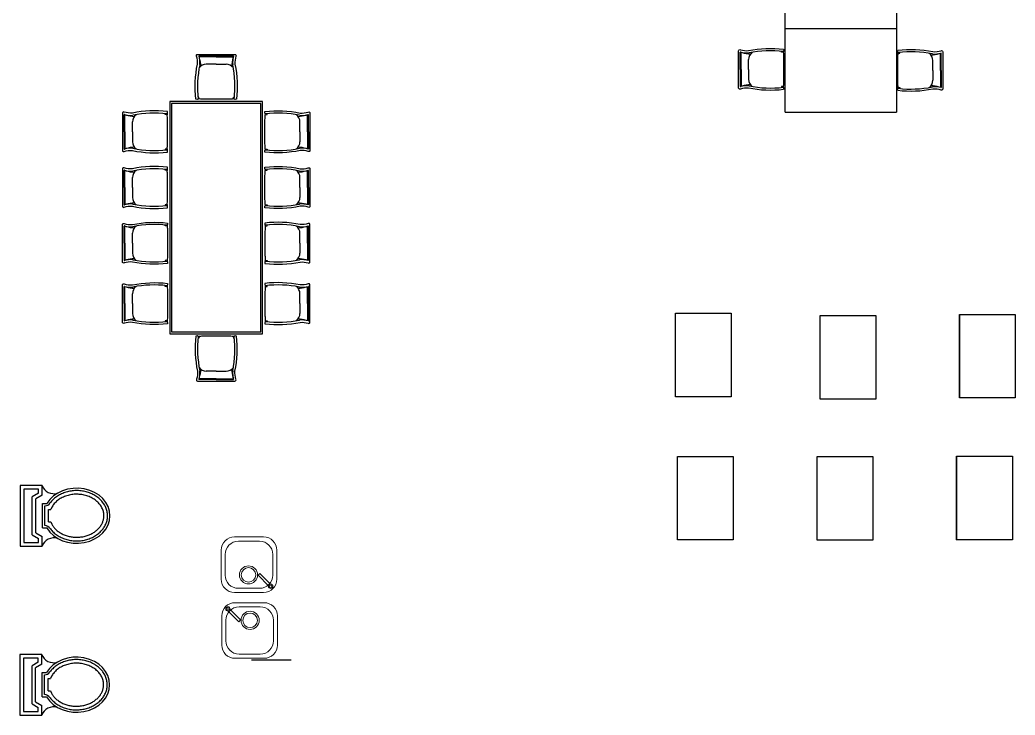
# Model space of a CAD drawing. Header units: metres. Extents: x -353 to 1688, y -477 to 135.
# Drawn here: x 44.53 to 55.24, y -243.43 to -235.94 of the extents above; entities that cross this region are included whole.
import ezdxf

# ---------------------------------------------------------------- set-up
doc = ezdxf.new("R2010")
doc.units = ezdxf.units.M
doc.header["$MEASUREMENT"] = 0
doc.layers.add('ID-LOOSE2', color=8, linetype='Continuous')

# ---------------------------------------------------------------- blocks, each defined once
blk = doc.blocks.new('A$C50846A53')
at = {"linetype": 'Continuous'}
for p, q in [((0, 0.7405), (0, 0.5605)), ((0.5, 0.7405), (0, 0.7405)), ((0.5, 0.5605), (0.5, 0.7405)), ((0.47, 0.7105), (0.03, 0.7105)), ((0.03, 0.7105), (0.03, 0.5905)), ((0.47, 0.5905), (0.47, 0.7105)), ((0.03, 0.5905), (0.063, 0.5905)), ((0.093, 0.6405), (0.063, 0.5905)), ((0.11, 0.6105), (0.08, 0.5605)), ((0.093, 0.6405), (0.407, 0.6405)), ((0.11, 0.6105), (0.39, 0.6105)), ((0.42, 0.5605), (0.39, 0.6105)), ((0.437, 0.5905), (0.407, 0.6405)), ((0.437, 0.5905), (0.47, 0.5905)), ((0, 0.5605), (0.08, 0.5605)), ((0.1497, 0.557), (0.1497, 0.5203)), ((0.1497, 0.557), (0.3514, 0.557)), ((0.1695, 0.537), (0.3316, 0.537)), ((0.1997, 0.507), (0.1997, 0.4879)), ((0.1997, 0.507), (0.3014, 0.507)), ((0.3014, 0.507), (0.3014, 0.4879)), ((0.3514, 0.557), (0.3514, 0.5203)), ((0.42, 0.5605), (0.5, 0.5605))]:
    blk.add_line(p, q, dxfattribs=at)
for centre, radius, start, end in [((-0.0386, 0.4613), 0.1064, 344.64203, 68.73386), ((0.1097, 0.5417), 0.06, 306.00324, 355.47984), ((0.3914, 0.5417), 0.06, 184.52019, 233.99594), ((0.5386, 0.4613), 0.1064, 111.26614, 195.35797)]:
    blk.add_arc(centre, radius, start, end, dxfattribs=at)
blk.add_ellipse((0.2506, 0.2744), major_axis=(0, 0.2744), ratio=0.828948, start_param=0.459479, end_param=5.823706, dxfattribs=at)
for points, knots in [([(0.145, 0.4932), (0.1438, 0.4923), (0.1425, 0.4914), (0.1319, 0.4833), (0.1229, 0.4751), (0.106, 0.4571), (0.0981, 0.4472), (0.0837, 0.4259), (0.0772, 0.4146), (0.0658, 0.3906), (0.0609, 0.3781), (0.0528, 0.3521), (0.0496, 0.3388), (0.045, 0.3115), (0.0437, 0.2976), (0.0429, 0.2698), (0.0434, 0.2559), (0.0463, 0.2283), (0.0486, 0.2146), (0.0552, 0.188), (0.0593, 0.175), (0.0693, 0.1501), (0.0751, 0.1382), (0.0882, 0.1156), (0.0955, 0.105), (0.1113, 0.0855), (0.1198, 0.0765), (0.1379, 0.0604), (0.1475, 0.0533), (0.1673, 0.0411), (0.1776, 0.0359), (0.1986, 0.0278), (0.2094, 0.0247), (0.2311, 0.0208), (0.2421, 0.0199), (0.2641, 0.0202), (0.275, 0.0214), (0.2967, 0.026), (0.3074, 0.0294), (0.3283, 0.0382), (0.3385, 0.0437), (0.3581, 0.0565), (0.3675, 0.0639), (0.3853, 0.0806), (0.3936, 0.0898), (0.4091, 0.1099), (0.4161, 0.1207), (0.4288, 0.1436), (0.4343, 0.1557), (0.4438, 0.181), (0.4477, 0.1941), (0.4537, 0.2209), (0.4557, 0.2346), (0.4581, 0.2623), (0.4583, 0.2762), (0.4569, 0.304), (0.4552, 0.3178), (0.4501, 0.3449), (0.4467, 0.3582), (0.4381, 0.3839), (0.4329, 0.3963), (0.421, 0.4198), (0.4143, 0.431), (0.3995, 0.4518), (0.3914, 0.4614), (0.3744, 0.4787), (0.3655, 0.4864), (0.3562, 0.4932)], [0.542145, 0.542145, 0.542145, 0.542145, 0.562703, 0.562703, 0.724661, 0.724661, 0.886619, 0.886619, 1.048577, 1.048577, 1.210535, 1.210535, 1.372493, 1.372493, 1.534451, 1.534451, 1.696409, 1.696409, 1.858367, 1.858367, 2.020325, 2.020325, 2.182283, 2.182283, 2.344241, 2.344241, 2.506199, 2.506199, 2.668157, 2.668157, 2.830115, 2.830115, 2.992073, 2.992073, 3.154031, 3.154031, 3.315989, 3.315989, 3.477947, 3.477947, 3.639905, 3.639905, 3.801863, 3.801863, 3.963821, 3.963821, 4.125779, 4.125779, 4.287737, 4.287737, 4.449695, 4.449695, 4.611653, 4.611653, 4.773611, 4.773611, 4.935569, 4.935569, 5.097526, 5.097526, 5.259484, 5.259484, 5.421442, 5.421442, 5.5834, 5.5834, 5.741045, 5.741045, 5.741045, 5.741045]), ([(0.1997, 0.4879), (0.1697, 0.474), (0.1642, 0.4702), (0.1512, 0.4602), (0.1438, 0.4535), (0.1298, 0.4388), (0.1233, 0.4306), (0.1111, 0.4131), (0.1055, 0.4037), (0.0956, 0.3838), (0.0912, 0.3733), (0.0838, 0.3516), (0.0808, 0.3403), (0.0762, 0.3172), (0.0746, 0.3055), (0.073, 0.2817), (0.0729, 0.2698), (0.0743, 0.246), (0.0758, 0.2342), (0.0801, 0.2111), (0.0831, 0.1998), (0.0903, 0.1779), (0.0945, 0.1673), (0.1043, 0.1473), (0.1098, 0.1378), (0.1218, 0.12), (0.1283, 0.1118), (0.1421, 0.0968), (0.1494, 0.09), (0.1646, 0.078), (0.1725, 0.0728), (0.1887, 0.064), (0.1969, 0.0603), (0.2137, 0.0547), (0.2222, 0.0527), (0.2392, 0.0502), (0.2478, 0.0498), (0.2664, 0.0505), (0.2764, 0.052), (0.2963, 0.0573), (0.3061, 0.061), (0.3253, 0.0707), (0.3346, 0.0766), (0.3525, 0.0906), (0.3611, 0.0987), (0.3771, 0.1169), (0.3845, 0.127), (0.3978, 0.1488), (0.4037, 0.1605), (0.4137, 0.1853), (0.4178, 0.1983), (0.424, 0.2251), (0.4261, 0.2389), (0.4282, 0.2668), (0.4283, 0.2809), (0.4262, 0.3088), (0.4241, 0.3226), (0.418, 0.3495), (0.414, 0.3625), (0.404, 0.3873), (0.3982, 0.3991), (0.385, 0.421), (0.3776, 0.4311), (0.3617, 0.4494), (0.3531, 0.4575), (0.3382, 0.4693), (0.3321, 0.4736), (0.3014, 0.4879)], [0.459479, 0.459479, 0.459479, 0.459479, 0.567422, 0.567422, 0.720865, 0.720865, 0.874307, 0.874307, 1.02775, 1.02775, 1.181192, 1.181192, 1.334635, 1.334635, 1.488077, 1.488077, 1.64152, 1.64152, 1.794963, 1.794963, 1.948405, 1.948405, 2.101848, 2.101848, 2.25529, 2.25529, 2.408733, 2.408733, 2.562175, 2.562175, 2.715618, 2.715618, 2.86906, 2.86906, 3.022503, 3.022503, 3.175946, 3.175946, 3.356457, 3.356457, 3.536968, 3.536968, 3.717479, 3.717479, 3.89799, 3.89799, 4.078501, 4.078501, 4.259012, 4.259012, 4.439523, 4.439523, 4.620035, 4.620035, 4.800546, 4.800546, 4.981057, 4.981057, 5.161568, 5.161568, 5.342079, 5.342079, 5.52259, 5.52259, 5.703101, 5.703101, 5.823706, 5.823706, 5.823706, 5.823706])]:
    blk.add_open_spline(points, degree=3, knots=knots, dxfattribs=at)
blk = doc.blocks.new('A$C027E3DAA')
at = {"lineweight": 5}
for p, q in [((320, 419.7), (100, 419.7)), ((290.5, 387.8), (130.7, 387.8)), ((0, 100), (0, 319.7)), ((48.5, 356.2), (128.4, 276)), ((142.2, 289.7), (62.9, 369.3)), ((420, 100), (420, 319.7)), ((30.7, 132), (30.7, 287.8)), ((128.4, 276), (142.2, 289.7)), ((390.5, 132), (390.5, 287.8)), ((290.5, 32), (130.7, 32)), ((320, 0), (100, 0))]:
    blk.add_line(p, q, dxfattribs=at)
for centre, radius in [((46.7, 372.6), 16.5), ((46.7, 372.6), 8.24), ((214, 286.7), 68.5), ((214, 286.7), 54.8)]:
    blk.add_circle(centre, radius, dxfattribs=at)
for centre, start, end in [((100, 319.7), 90, 180), ((130.7, 287.8), 90, 180), ((290.5, 287.8), 0, 90), ((320, 319.7), 0, 90), ((100, 100), 180, 270), ((130.7, 132), 180, 270), ((290.5, 132), 270, 0), ((320, 100), 270, 0)]:
    blk.add_arc(centre, 100, start, end, dxfattribs=at)

msp = doc.modelspace()

# ---------------------------------------------------------------- linework, layer by layer
at = {"layer": 'ID-LOOSE2', "linetype": 'Continuous'}
for p, q in [((52.76326, -236.93426), (52.76326, -233.33426)), ((53.96326, -233.33426), (53.96326, -236.93426)), ((52.76326, -236.03426), (53.96326, -236.03426)), ((52.28068, -236.47428), (52.28068, -236.29054)), ((52.28887, -236.47428), (52.28887, -236.29086)), ((52.28968, -236.47428), (52.28968, -236.29086)), ((52.72441, -236.28867), (52.72441, -236.27908)), ((52.72441, -236.28867), (52.72874, -236.27953)), ((52.74381, -236.29043), (52.72441, -236.28867)), ((53.98124, -236.30152), (54.00064, -236.29975)), ((54.00064, -236.29975), (53.99631, -236.29061)), ((54.00064, -236.29975), (54.00064, -236.29016)), ((54.43537, -236.48536), (54.43537, -236.30194)), ((54.43619, -236.48536), (54.43619, -236.30194)), ((54.44438, -236.48536), (54.44438, -236.30162)), ((46.64064, -236.32957), (46.4569, -236.32957)), ((46.64064, -236.33776), (46.45722, -236.33776)), ((46.64064, -236.33858), (46.45722, -236.33858)), ((46.64064, -236.41964), (46.53386, -236.41964)), ((46.64064, -236.32957), (46.82438, -236.32957)), ((46.64064, -236.33776), (46.82406, -236.33776)), ((46.64064, -236.33858), (46.82406, -236.33858)), ((46.64064, -236.41964), (46.74743, -236.41964)), ((52.37075, -236.47428), (52.37075, -236.36749)), ((54.35431, -236.48536), (54.35431, -236.37858)), ((52.28068, -236.47428), (52.28068, -236.65802)), ((52.28887, -236.47428), (52.28887, -236.6577)), ((52.28968, -236.47428), (52.28968, -236.6577)), ((52.37075, -236.47428), (52.37075, -236.58106)), ((54.35431, -236.48536), (54.35431, -236.59215)), ((54.43537, -236.48536), (54.43537, -236.66878)), ((54.43619, -236.48536), (54.43619, -236.66878)), ((54.44438, -236.48536), (54.44438, -236.66911)), ((52.74381, -236.65812), (52.72441, -236.65989)), ((52.72441, -236.65989), (52.72874, -236.66903)), ((52.72441, -236.65989), (52.72441, -236.66948)), ((53.98124, -236.66921), (54.00064, -236.67097)), ((54.00064, -236.67097), (53.99631, -236.68012)), ((54.00064, -236.67097), (54.00064, -236.68057)), ((46.14032, -236.82129), (46.14032, -239.32129)), ((47.14032, -236.82129), (46.14032, -236.82129)), ((46.16032, -236.84129), (46.16032, -239.30129)), ((47.12032, -236.84129), (46.16032, -236.84129)), ((46.45503, -236.77331), (46.44544, -236.77331)), ((46.45503, -236.77331), (46.44589, -236.77764)), ((46.45679, -236.79271), (46.45503, -236.77331)), ((46.82449, -236.79271), (46.82625, -236.77331)), ((46.82625, -236.77331), (46.83584, -236.77331)), ((46.82625, -236.77331), (46.83539, -236.77764)), ((47.12032, -239.30129), (47.12032, -236.84129)), ((47.14032, -239.32129), (47.14032, -236.82129)), ((46.09234, -236.961), (46.09234, -236.95141)), ((46.09234, -236.961), (46.09667, -236.95186)), ((47.18831, -236.961), (47.18398, -236.95186)), ((47.18831, -236.961), (47.18831, -236.95141)), ((52.76326, -236.93426), (53.96326, -236.93426)), ((45.6486, -237.14661), (45.6486, -236.96287)), ((45.65679, -237.14661), (45.65679, -236.96319)), ((45.65761, -237.14661), (45.65761, -236.96319)), ((45.73867, -237.14661), (45.73867, -237.03983)), ((46.11174, -236.96276), (46.09234, -236.961)), ((47.16891, -236.96276), (47.18831, -236.961)), ((47.54198, -237.14661), (47.54198, -237.03983)), ((47.62304, -237.14661), (47.62304, -236.96319)), ((47.62386, -237.14661), (47.62386, -236.96319)), ((47.63205, -237.14661), (47.63205, -236.96287)), ((45.6486, -237.14661), (45.6486, -237.33035)), ((45.65679, -237.14661), (45.65679, -237.33003)), ((45.65761, -237.14661), (45.65761, -237.33003)), ((45.73867, -237.14661), (45.73867, -237.2534)), ((47.54198, -237.14661), (47.54198, -237.2534)), ((47.62304, -237.14661), (47.62304, -237.33003)), ((47.62386, -237.14661), (47.62386, -237.33003)), ((47.63205, -237.14661), (47.63205, -237.33035)), ((46.11174, -237.33046), (46.09234, -237.33222)), ((46.09234, -237.33222), (46.09234, -237.34181)), ((46.09234, -237.33222), (46.09667, -237.34136)), ((47.16891, -237.33046), (47.18831, -237.33222)), ((47.18831, -237.33222), (47.18398, -237.34136)), ((47.18831, -237.33222), (47.18831, -237.34181)), ((45.6486, -237.74661), (45.6486, -237.56287)), ((45.65679, -237.74661), (45.65679, -237.56319)), ((45.65761, -237.74661), (45.65761, -237.56319)), ((46.09234, -237.561), (46.09234, -237.55141)), ((46.09234, -237.561), (46.09667, -237.55186)), ((46.11174, -237.56276), (46.09234, -237.561)), ((47.16891, -237.56276), (47.18831, -237.561)), ((47.18831, -237.561), (47.18398, -237.55186)), ((47.18831, -237.561), (47.18831, -237.55141)), ((47.62304, -237.74661), (47.62304, -237.56319)), ((47.62386, -237.74661), (47.62386, -237.56319)), ((47.63205, -237.74661), (47.63205, -237.56287)), ((45.73867, -237.74661), (45.73867, -237.63983)), ((47.54198, -237.74661), (47.54198, -237.63983)), ((45.6486, -237.74661), (45.6486, -237.93035)), ((45.65679, -237.74661), (45.65679, -237.93003)), ((45.65761, -237.74661), (45.65761, -237.93003)), ((45.73867, -237.74661), (45.73867, -237.8534)), ((47.54198, -237.74661), (47.54198, -237.8534)), ((47.62304, -237.74661), (47.62304, -237.93003)), ((47.62386, -237.74661), (47.62386, -237.93003)), ((47.63205, -237.74661), (47.63205, -237.93035)), ((46.11174, -237.93046), (46.09234, -237.93222)), ((46.09234, -237.93222), (46.09234, -237.94181)), ((46.09234, -237.93222), (46.09667, -237.94136)), ((47.16891, -237.93046), (47.18831, -237.93222)), ((47.18831, -237.93222), (47.18398, -237.94136)), ((47.18831, -237.93222), (47.18831, -237.94181)), ((45.6486, -238.34598), (45.6486, -238.16224)), ((45.65679, -238.34598), (45.65679, -238.16256)), ((45.65761, -238.34598), (45.65761, -238.16256)), ((45.73867, -238.34598), (45.73867, -238.23919)), ((46.09234, -238.16037), (46.09234, -238.15078)), ((46.09234, -238.16037), (46.09667, -238.15123)), ((46.11174, -238.16213), (46.09234, -238.16037)), ((47.16891, -238.16213), (47.18831, -238.16037)), ((47.18831, -238.16037), (47.18398, -238.15123)), ((47.18831, -238.16037), (47.18831, -238.15078)), ((47.54198, -238.34598), (47.54198, -238.23919)), ((47.62304, -238.34598), (47.62304, -238.16256)), ((47.62386, -238.34598), (47.62386, -238.16256)), ((47.63205, -238.34598), (47.63205, -238.16224)), ((45.6486, -238.34598), (45.6486, -238.52972)), ((45.65679, -238.34598), (45.65679, -238.5294)), ((45.65761, -238.34598), (45.65761, -238.5294)), ((45.73867, -238.34598), (45.73867, -238.45276)), ((47.54198, -238.34598), (47.54198, -238.45276)), ((47.62304, -238.34598), (47.62304, -238.5294)), ((47.62386, -238.34598), (47.62386, -238.5294)), ((47.63205, -238.34598), (47.63205, -238.52972)), ((46.11174, -238.52982), (46.09234, -238.53159)), ((46.09234, -238.53159), (46.09667, -238.54073)), ((46.09234, -238.53159), (46.09234, -238.54118)), ((47.16891, -238.52982), (47.18831, -238.53159)), ((47.18831, -238.53159), (47.18398, -238.54073)), ((47.18831, -238.53159), (47.18831, -238.54118)), ((45.6486, -238.99598), (45.6486, -238.81224)), ((45.65679, -238.99598), (45.65679, -238.81256)), ((45.65761, -238.99598), (45.65761, -238.81256)), ((46.09234, -238.81037), (46.09234, -238.80078)), ((46.09234, -238.81037), (46.09667, -238.80123)), ((46.11174, -238.81213), (46.09234, -238.81037)), ((47.16891, -238.81213), (47.18831, -238.81037)), ((47.18831, -238.81037), (47.18398, -238.80123)), ((47.18831, -238.81037), (47.18831, -238.80078)), ((47.62304, -238.99598), (47.62304, -238.81256)), ((47.62386, -238.99598), (47.62386, -238.81256)), ((47.63205, -238.99598), (47.63205, -238.81224)), ((45.73867, -238.99598), (45.73867, -238.88919)), ((47.54198, -238.99598), (47.54198, -238.88919)), ((45.6486, -238.99598), (45.6486, -239.17972)), ((45.65679, -238.99598), (45.65679, -239.1794)), ((45.65761, -238.99598), (45.65761, -239.1794)), ((45.73867, -238.99598), (45.73867, -239.10276)), ((47.54198, -238.99598), (47.54198, -239.10276)), ((47.62304, -238.99598), (47.62304, -239.1794)), ((47.62386, -238.99598), (47.62386, -239.1794)), ((47.63205, -238.99598), (47.63205, -239.17972)), ((51.58507, -239.99946), (51.58507, -239.09946)), ((51.58507, -239.09946), (52.18507, -239.09946)), ((52.18507, -239.09946), (52.18507, -239.99946)), ((46.11174, -239.17982), (46.09234, -239.18159)), ((46.09234, -239.18159), (46.09667, -239.19073)), ((46.09234, -239.18159), (46.09234, -239.19118)), ((47.16891, -239.17982), (47.18831, -239.18159)), ((47.18831, -239.18159), (47.18398, -239.19073)), ((47.18831, -239.18159), (47.18831, -239.19118)), ((53.13961, -240.02563), (53.13961, -239.12563)), ((53.13961, -239.12563), (53.73961, -239.12563)), ((53.73961, -239.12563), (53.73961, -240.02563)), ((54.63961, -240.01202), (54.63961, -239.11202)), ((54.63961, -239.11202), (55.23961, -239.11202)), ((54.63961, -239.12563), (54.63961, -240.01202)), ((55.23961, -239.11202), (55.23961, -240.01202)), ((46.16032, -239.30129), (47.12032, -239.30129)), ((46.14032, -239.32129), (47.14032, -239.32129)), ((46.45503, -239.36928), (46.44544, -239.36928)), ((46.45503, -239.36928), (46.44589, -239.36495)), ((46.45679, -239.34988), (46.45503, -239.36928)), ((46.82449, -239.34988), (46.82625, -239.36928)), ((46.82625, -239.36928), (46.83539, -239.36495)), ((46.82625, -239.36928), (46.83584, -239.36928)), ((46.64064, -239.72295), (46.53386, -239.72295)), ((46.64064, -239.72295), (46.74743, -239.72295)), ((46.64064, -239.81302), (46.4569, -239.81302)), ((46.64064, -239.80401), (46.45722, -239.80401)), ((46.64064, -239.80483), (46.45722, -239.80483)), ((46.64064, -239.80401), (46.82406, -239.80401)), ((46.64064, -239.80483), (46.82406, -239.80483)), ((46.64064, -239.81302), (46.82438, -239.81302)), ((52.18507, -239.99946), (51.58507, -239.99946)), ((53.73961, -240.02563), (53.13961, -240.02563)), ((55.23961, -240.01202), (54.63961, -240.01202)), ((51.60598, -241.5407), (51.60598, -240.6407)), ((51.60598, -240.6407), (52.20598, -240.6407)), ((52.20598, -240.6407), (52.20598, -241.5407)), ((53.10995, -241.54277), (53.10995, -240.64277)), ((53.10995, -240.64277), (53.70995, -240.64277)), ((53.70995, -240.64277), (53.70995, -241.54277)), ((54.60995, -241.53926), (54.60995, -240.63926)), ((54.60995, -240.63926), (55.20995, -240.63926)), ((54.60995, -240.64277), (54.60995, -241.54277)), ((55.20995, -240.63926), (55.20995, -241.53926)), ((52.20598, -241.5407), (51.60598, -241.5407)), ((53.61133, -241.54277), (53.10995, -241.54277)), ((53.70995, -241.54277), (53.10995, -241.54277)), ((55.20995, -241.53926), (54.60995, -241.53926)), ((47.01914, -242.8291), (47.44864, -242.8291))]:
    msp.add_line(p, q, dxfattribs=at)
for points in [[(46.85202, -236.33168, 0.10252325), (46.84243, -236.41907, -0.08046065), (46.85801, -236.79629, -0.30229994), (46.83358, -236.79337, 0.1979323), (46.82444, -236.7927, -0.02819302), (46.77037, -236.79629), (46.64032, -236.79629), (46.51028, -236.79629, -0.02819302), (46.45621, -236.7927, 0.1979323), (46.44707, -236.79337, -0.30229994), (46.42264, -236.79629, -0.08046065), (46.43822, -236.41907, 0.10252325), (46.42863, -236.33168, -0.58711132), (46.43941, -236.31249), (46.84124, -236.31249, -0.58711132)], [(52.28278, -236.2629, 0.10252325), (52.37017, -236.27249, -0.08046065), (52.7474, -236.25691, -0.30229994), (52.74447, -236.28134, 0.1979323), (52.74381, -236.29048, -0.02819302), (52.7474, -236.34455), (52.7474, -236.47459), (52.7474, -236.60464, -0.02819302), (52.74381, -236.65871, 0.1979323), (52.74447, -236.66785, -0.30229994), (52.7474, -236.69228, -0.08046065), (52.37017, -236.6767, 0.10252325), (52.28278, -236.68629, -0.58711132), (52.2636, -236.6755), (52.2636, -236.27368, -0.58711132)], [(54.44227, -236.69674, 0.10252325), (54.35488, -236.68716, -0.08046065), (53.97765, -236.70273, -0.30229994), (53.98058, -236.6783, 0.1979323), (53.98125, -236.66916, -0.02819302), (53.97765, -236.61509), (53.97765, -236.48505), (53.97765, -236.355, -0.02819302), (53.98125, -236.30093, 0.1979323), (53.98058, -236.29179, -0.30229994), (53.97765, -236.26737, -0.08046065), (54.35488, -236.28294, 0.10252325), (54.44227, -236.27336, -0.58711132), (54.46145, -236.28414), (54.46145, -236.68596, -0.58711132)], [(45.65071, -237.35799, -0.10252325), (45.7381, -237.3484, 0.08046065), (46.11532, -237.36398, 0.30229994), (46.1124, -237.33955, -0.1979323), (46.11173, -237.33041, 0.02819302), (46.11532, -237.27634), (46.11532, -237.14629), (46.11532, -237.01625, 0.02819302), (46.11173, -236.96218, -0.1979323), (46.1124, -236.95304, 0.30229994), (46.11532, -236.92861, 0.08046065), (45.7381, -236.94419, -0.10252325), (45.65071, -236.9346, 0.58711132), (45.63152, -236.94538), (45.63152, -237.3472, 0.58711132)], [(47.62994, -237.35799, 0.10252325), (47.54255, -237.3484, -0.08046065), (47.16532, -237.36398, -0.30229994), (47.16825, -237.33955, 0.1979323), (47.16892, -237.33041, -0.02819302), (47.16532, -237.27634), (47.16532, -237.14629), (47.16532, -237.01625, -0.02819302), (47.16892, -236.96218, 0.1979323), (47.16825, -236.95304, -0.30229994), (47.16532, -236.92861, -0.08046065), (47.54255, -236.94419, 0.10252325), (47.62994, -236.9346, -0.58711132), (47.64912, -236.94538), (47.64912, -237.3472, -0.58711132)], [(45.65071, -237.95799, -0.10252325), (45.7381, -237.9484, 0.08046065), (46.11532, -237.96398, 0.30229994), (46.1124, -237.93955, -0.1979323), (46.11173, -237.93041, 0.02819302), (46.11532, -237.87634), (46.11532, -237.74629), (46.11532, -237.61625, 0.02819302), (46.11173, -237.56218, -0.1979323), (46.1124, -237.55304, 0.30229994), (46.11532, -237.52861, 0.08046065), (45.7381, -237.54419, -0.10252325), (45.65071, -237.5346, 0.58711132), (45.63152, -237.54538), (45.63152, -237.9472, 0.58711132)], [(47.62994, -237.95799, 0.10252325), (47.54255, -237.9484, -0.08046065), (47.16532, -237.96398, -0.30229994), (47.16825, -237.93955, 0.1979323), (47.16892, -237.93041, -0.02819302), (47.16532, -237.87634), (47.16532, -237.74629), (47.16532, -237.61625, -0.02819302), (47.16892, -237.56218, 0.1979323), (47.16825, -237.55304, -0.30229994), (47.16532, -237.52861, -0.08046065), (47.54255, -237.54419, 0.10252325), (47.62994, -237.5346, -0.58711132), (47.64912, -237.54538), (47.64912, -237.9472, -0.58711132)], [(45.65071, -238.1346, 0.10252325), (45.7381, -238.14419, -0.08046065), (46.11532, -238.12861, -0.30229994), (46.1124, -238.15304, 0.1979323), (46.11173, -238.16218, -0.02819302), (46.11532, -238.21625), (46.11532, -238.34629), (46.11532, -238.47634, -0.02819302), (46.11173, -238.53041, 0.1979323), (46.1124, -238.53955, -0.30229994), (46.11532, -238.56398, -0.08046065), (45.7381, -238.5484, 0.10252325), (45.65071, -238.55799, -0.58711132), (45.63152, -238.5472), (45.63152, -238.14538, -0.58711132)], [(47.62994, -238.1346, -0.10252325), (47.54255, -238.14419, 0.08046065), (47.16532, -238.12861, 0.30229994), (47.16825, -238.15304, -0.1979323), (47.16892, -238.16218, 0.02819302), (47.16532, -238.21625), (47.16532, -238.34629), (47.16532, -238.47634, 0.02819302), (47.16892, -238.53041, -0.1979323), (47.16825, -238.53955, 0.30229994), (47.16532, -238.56398, 0.08046065), (47.54255, -238.5484, -0.10252325), (47.62994, -238.55799, 0.58711132), (47.64912, -238.5472), (47.64912, -238.14538, 0.58711132)], [(45.65071, -238.7846, 0.10252325), (45.7381, -238.79419, -0.08046065), (46.11532, -238.77861, -0.30229994), (46.1124, -238.80304, 0.1979323), (46.11173, -238.81218, -0.02819302), (46.11532, -238.86625), (46.11532, -238.99629), (46.11532, -239.12634, -0.02819302), (46.11173, -239.18041, 0.1979323), (46.1124, -239.18955, -0.30229994), (46.11532, -239.21398, -0.08046065), (45.7381, -239.1984, 0.10252325), (45.65071, -239.20799, -0.58711132), (45.63152, -239.1972), (45.63152, -238.79538, -0.58711132)], [(47.62994, -238.7846, -0.10252325), (47.54255, -238.79419, 0.08046065), (47.16532, -238.77861, 0.30229994), (47.16825, -238.80304, -0.1979323), (47.16892, -238.81218, 0.02819302), (47.16532, -238.86625), (47.16532, -238.99629), (47.16532, -239.12634, 0.02819302), (47.16892, -239.18041, -0.1979323), (47.16825, -239.18955, 0.30229994), (47.16532, -239.21398, 0.08046065), (47.54255, -239.1984, -0.10252325), (47.62994, -239.20799, 0.58711132), (47.64912, -239.1972), (47.64912, -238.79538, 0.58711132)], [(46.85202, -239.81091, -0.10252325), (46.84243, -239.72352, 0.08046065), (46.85801, -239.34629, 0.30229994), (46.83358, -239.34922, -0.1979323), (46.82444, -239.34989, 0.02819302), (46.77037, -239.34629), (46.64032, -239.34629), (46.51028, -239.34629, 0.02819302), (46.45621, -239.34989, -0.1979323), (46.44707, -239.34922, 0.30229994), (46.42264, -239.34629, 0.08046065), (46.43822, -239.72352, -0.10252325), (46.42863, -239.81091, 0.58711132), (46.43941, -239.83009), (46.84124, -239.83009, 0.58711132)]]:
    msp.add_lwpolyline(points, format="xyb", close=True, dxfattribs=at)
for centre, radius, start, end in [((52.28306, -236.29097), 0.00242, 68.625833, 169.655045), ((52.35018, -236.05714), 0.24087, 254.037416, 275.448671), ((52.28959, -236.29089), 0.000725, 72.479152, 182.623829), ((52.2901, -236.29072), 0.000433, 80.779764, 198.228504), ((52.39807, -235.99068), 0.31732, 252.435911, 268.84091), ((52.46857, -236.36838), 0.09783, 126.807331, 179.483607), ((52.60706, -237.4275), 1.15441, 83.163747, 101.56433), ((52.75523, -236.28667), 0.01202, 153.4625, 198.246395), ((54.11799, -237.43859), 1.15441, 78.43567, 96.836253), ((53.96983, -236.29776), 0.01202, 341.753605, 26.5375), ((54.25648, -236.37946), 0.09783, 0.516393, 53.192669), ((54.32699, -236.00176), 0.31732, 271.15909, 287.564089), ((54.37488, -236.06822), 0.24087, 264.551329, 285.962584), ((54.43496, -236.30181), 0.000433, 341.771496, 99.220236), ((54.43546, -236.30198), 0.000725, 357.376171, 107.520848), ((54.442, -236.30205), 0.00242, 10.344955, 111.374167), ((46.45733, -236.33195), 0.00242, 100.344955, 201.374167), ((46.2235, -236.39907), 0.24087, 354.551329, 15.962584), ((46.53474, -236.51747), 0.09783, 90.516393, 143.192669), ((46.45725, -236.33849), 0.000725, 87.376171, 197.520848), ((46.45708, -236.33899), 0.000433, 71.771496, 189.220236), ((46.15704, -236.44696), 0.31732, 1.15909, 17.564089), ((46.74654, -236.51747), 0.09783, 36.807331, 89.483607), ((47.12424, -236.44696), 0.31732, 162.435911, 178.84091), ((47.05778, -236.39907), 0.24087, 164.037416, 185.448671), ((46.82403, -236.33849), 0.000725, 342.479152, 92.623829), ((46.8242, -236.33899), 0.000433, 350.779764, 108.228504), ((46.82395, -236.33195), 0.00242, 338.625833, 79.655045), ((47.59387, -236.65596), 1.15441, 168.43567, 186.836253), ((45.68742, -236.65596), 1.15441, 353.163747, 11.56433), ((52.46857, -236.58018), 0.09783, 180.516393, 233.192669), ((54.25648, -236.59127), 0.09783, 306.807331, 359.483607), ((52.28306, -236.65759), 0.00242, 190.344955, 291.374167), ((52.35018, -236.89142), 0.24087, 84.551329, 105.962584), ((52.28959, -236.65767), 0.000725, 177.376171, 287.520848), ((52.2901, -236.65784), 0.000433, 161.771496, 279.220236), ((52.39807, -236.95788), 0.31732, 91.15909, 107.564089), ((52.60706, -235.52105), 1.15441, 258.43567, 276.836253), ((52.75523, -236.66189), 0.01202, 161.753605, 206.5375), ((54.11799, -235.53214), 1.15441, 263.163747, 281.56433), ((53.96983, -236.67297), 0.01202, 333.4625, 18.246395), ((54.32699, -236.96896), 0.31732, 72.435911, 88.84091), ((54.37488, -236.90251), 0.24087, 74.037416, 95.448671), ((54.43496, -236.66892), 0.000433, 260.779764, 18.228504), ((54.43546, -236.66875), 0.000725, 252.479152, 2.623829), ((54.442, -236.66867), 0.00242, 248.625833, 349.655045), ((46.45303, -236.80412), 0.01202, 71.753605, 116.5375), ((46.82825, -236.80412), 0.01202, 63.4625, 108.246395), ((45.97499, -238.09984), 1.15441, 83.163747, 101.56433), ((46.12315, -236.959), 0.01202, 153.4625, 198.246395), ((47.30566, -238.09984), 1.15441, 78.43567, 96.836253), ((47.1575, -236.959), 0.01202, 341.753605, 26.5375), ((45.65098, -236.9633), 0.00242, 68.625833, 169.655045), ((45.7181, -236.72947), 0.24087, 254.037416, 275.448671), ((45.65752, -236.96322), 0.000725, 72.479152, 182.623829), ((45.65802, -236.96305), 0.000433, 80.779764, 198.228504), ((45.76599, -236.66301), 0.31732, 252.435911, 268.84091), ((45.8365, -237.04071), 0.09783, 126.807331, 179.483607), ((47.44415, -237.04071), 0.09783, 0.516393, 53.192669), ((47.51466, -236.66301), 0.31732, 271.15909, 287.564089), ((47.56255, -236.72947), 0.24087, 264.551329, 285.962584), ((47.62263, -236.96305), 0.000433, 341.771496, 99.220236), ((47.62313, -236.96322), 0.000725, 357.376171, 107.520848), ((47.62967, -236.9633), 0.00242, 10.344955, 111.374167), ((45.8365, -237.25251), 0.09783, 180.516393, 233.192669), ((47.44415, -237.25251), 0.09783, 306.807331, 359.483607), ((45.65098, -237.32992), 0.00242, 190.344955, 291.374167), ((45.7181, -237.56375), 0.24087, 84.551329, 105.962584), ((45.65752, -237.33), 0.000725, 177.376171, 287.520848), ((45.65802, -237.33017), 0.000433, 161.771496, 279.220236), ((45.76599, -237.63021), 0.31732, 91.15909, 107.564089), ((45.97499, -236.19338), 1.15441, 258.43567, 276.836253), ((46.12315, -237.33422), 0.01202, 161.753605, 206.5375), ((47.30566, -236.19338), 1.15441, 263.163747, 281.56433), ((47.1575, -237.33422), 0.01202, 333.4625, 18.246395), ((47.51466, -237.63021), 0.31732, 72.435911, 88.84091), ((47.56255, -237.56375), 0.24087, 74.037416, 95.448671), ((47.62263, -237.33017), 0.000433, 260.779764, 18.228504), ((47.62313, -237.33), 0.000725, 252.479152, 2.623829), ((47.62967, -237.32992), 0.00242, 248.625833, 349.655045), ((45.65098, -237.5633), 0.00242, 68.625833, 169.655045), ((45.7181, -237.32947), 0.24087, 254.037416, 275.448671), ((45.65752, -237.56322), 0.000725, 72.479152, 182.623829), ((45.65802, -237.56305), 0.000433, 80.779764, 198.228504), ((45.76599, -237.26301), 0.31732, 252.435911, 268.84091), ((45.8365, -237.64071), 0.09783, 126.807331, 179.483607), ((45.97499, -238.69984), 1.15441, 83.163747, 101.56433), ((46.12315, -237.559), 0.01202, 153.4625, 198.246395), ((47.30566, -238.69984), 1.15441, 78.43567, 96.836253), ((47.1575, -237.559), 0.01202, 341.753605, 26.5375), ((47.44415, -237.64071), 0.09783, 0.516393, 53.192669), ((47.51466, -237.26301), 0.31732, 271.15909, 287.564089), ((47.56255, -237.32947), 0.24087, 264.551329, 285.962584), ((47.62263, -237.56305), 0.000433, 341.771496, 99.220236), ((47.62313, -237.56322), 0.000725, 357.376171, 107.520848), ((47.62967, -237.5633), 0.00242, 10.344955, 111.374167), ((45.76599, -238.23021), 0.31732, 91.15909, 107.564089), ((45.8365, -237.85251), 0.09783, 180.516393, 233.192669), ((47.44415, -237.85251), 0.09783, 306.807331, 359.483607), ((47.51466, -238.23021), 0.31732, 72.435911, 88.84091), ((45.65098, -237.92992), 0.00242, 190.344955, 291.374167), ((45.7181, -238.16375), 0.24087, 84.551329, 105.962584), ((45.65752, -237.93), 0.000725, 177.376171, 287.520848), ((45.65802, -237.93017), 0.000433, 161.771496, 279.220236), ((45.97499, -236.79338), 1.15441, 258.43567, 276.836253), ((46.12315, -237.93422), 0.01202, 161.753605, 206.5375), ((47.30566, -236.79338), 1.15441, 263.163747, 281.56433), ((47.1575, -237.93422), 0.01202, 333.4625, 18.246395), ((47.56255, -238.16375), 0.24087, 74.037416, 95.448671), ((47.62263, -237.93017), 0.000433, 260.779764, 18.228504), ((47.62313, -237.93), 0.000725, 252.479152, 2.623829), ((47.62967, -237.92992), 0.00242, 248.625833, 349.655045), ((45.65098, -238.16267), 0.00242, 68.625833, 169.655045), ((45.7181, -237.92884), 0.24087, 254.037416, 275.448671), ((45.65752, -238.16259), 0.000725, 72.479152, 182.623829), ((45.65802, -238.16242), 0.000433, 80.779764, 198.228504), ((45.76599, -237.86238), 0.31732, 252.435911, 268.84091), ((45.8365, -238.24008), 0.09783, 126.807331, 179.483607), ((45.97499, -239.2992), 1.15441, 83.163747, 101.56433), ((46.12315, -238.15837), 0.01202, 153.4625, 198.246395), ((47.30566, -239.2992), 1.15441, 78.43567, 96.836253), ((47.1575, -238.15837), 0.01202, 341.753605, 26.5375), ((47.44415, -238.24008), 0.09783, 0.516393, 53.192669), ((47.51466, -237.86238), 0.31732, 271.15909, 287.564089), ((47.56255, -237.92884), 0.24087, 264.551329, 285.962584), ((47.62263, -238.16242), 0.000433, 341.771496, 99.220236), ((47.62313, -238.16259), 0.000725, 357.376171, 107.520848), ((47.62967, -238.16267), 0.00242, 10.344955, 111.374167), ((45.8365, -238.45188), 0.09783, 180.516393, 233.192669), ((47.44415, -238.45188), 0.09783, 306.807331, 359.483607), ((45.65098, -238.52929), 0.00242, 190.344955, 291.374167), ((45.7181, -238.76312), 0.24087, 84.551329, 105.962584), ((45.65752, -238.52937), 0.000725, 177.376171, 287.520848), ((45.65802, -238.52954), 0.000433, 161.771496, 279.220236), ((45.76599, -238.82958), 0.31732, 91.15909, 107.564089), ((45.97499, -237.39275), 1.15441, 258.43567, 276.836253), ((46.12315, -238.53359), 0.01202, 161.753605, 206.5375), ((47.30566, -237.39275), 1.15441, 263.163747, 281.56433), ((47.1575, -238.53359), 0.01202, 333.4625, 18.246395), ((47.51466, -238.82958), 0.31732, 72.435911, 88.84091), ((47.56255, -238.76312), 0.24087, 74.037416, 95.448671), ((47.62263, -238.52954), 0.000433, 260.779764, 18.228504), ((47.62313, -238.52937), 0.000725, 252.479152, 2.623829), ((47.62967, -238.52929), 0.00242, 248.625833, 349.655045), ((45.65098, -238.81267), 0.00242, 68.625833, 169.655045), ((45.7181, -238.57884), 0.24087, 254.037416, 275.448671), ((45.65752, -238.81259), 0.000725, 72.479152, 182.623829), ((45.65802, -238.81242), 0.000433, 80.779764, 198.228504), ((45.76599, -238.51238), 0.31732, 252.435911, 268.84091), ((45.8365, -238.89008), 0.09783, 126.807331, 179.483607), ((45.97499, -239.9492), 1.15441, 83.163747, 101.56433), ((46.12315, -238.80837), 0.01202, 153.4625, 198.246395), ((47.30566, -239.9492), 1.15441, 78.43567, 96.836253), ((47.1575, -238.80837), 0.01202, 341.753605, 26.5375), ((47.44415, -238.89008), 0.09783, 0.516393, 53.192669), ((47.51466, -238.51238), 0.31732, 271.15909, 287.564089), ((47.56255, -238.57884), 0.24087, 264.551329, 285.962584), ((47.62263, -238.81242), 0.000433, 341.771496, 99.220236), ((47.62313, -238.81259), 0.000725, 357.376171, 107.520848), ((47.62967, -238.81267), 0.00242, 10.344955, 111.374167), ((45.65098, -239.17929), 0.00242, 190.344955, 291.374167), ((45.7181, -239.41312), 0.24087, 84.551329, 105.962584), ((45.65752, -239.17937), 0.000725, 177.376171, 287.520848), ((45.65802, -239.17954), 0.000433, 161.771496, 279.220236), ((45.76599, -239.47958), 0.31732, 91.15909, 107.564089), ((45.8365, -239.10188), 0.09783, 180.516393, 233.192669), ((45.97499, -238.04275), 1.15441, 258.43567, 276.836253), ((46.12315, -239.18359), 0.01202, 161.753605, 206.5375), ((47.30566, -238.04275), 1.15441, 263.163747, 281.56433), ((47.1575, -239.18359), 0.01202, 333.4625, 18.246395), ((47.44415, -239.10188), 0.09783, 306.807331, 359.483607), ((47.51466, -239.47958), 0.31732, 72.435911, 88.84091), ((47.56255, -239.41312), 0.24087, 74.037416, 95.448671), ((47.62263, -239.17954), 0.000433, 260.779764, 18.228504), ((47.62313, -239.17937), 0.000725, 252.479152, 2.623829), ((47.62967, -239.17929), 0.00242, 248.625833, 349.655045), ((47.59387, -239.48663), 1.15441, 173.163747, 191.56433), ((46.45303, -239.33847), 0.01202, 243.4625, 288.246395), ((45.68742, -239.48663), 1.15441, 348.43567, 6.836253), ((46.82825, -239.33847), 0.01202, 251.753605, 296.5375), ((46.2235, -239.74352), 0.24087, 344.037416, 5.448671), ((46.53474, -239.62512), 0.09783, 216.807331, 269.483607), ((46.15704, -239.69563), 0.31732, 342.435911, 358.84091), ((46.74654, -239.62512), 0.09783, 270.516393, 323.192669), ((47.12424, -239.69563), 0.31732, 181.15909, 197.564089), ((47.05778, -239.74352), 0.24087, 174.551329, 195.962584), ((46.45733, -239.81064), 0.00242, 158.625833, 259.655045), ((46.45725, -239.8041), 0.000725, 162.479152, 272.623829), ((46.45708, -239.8036), 0.000433, 170.779764, 288.228504), ((46.82403, -239.8041), 0.000725, 267.376171, 17.520848), ((46.8242, -239.8036), 0.000433, 251.771496, 9.220236), ((46.82395, -239.81064), 0.00242, 280.344955, 21.374167)]:
    msp.add_arc(centre, radius, start, end, dxfattribs=at)

# ---------------------------------------------------------------- block references
for name, p, xscale, yscale, zscale, rotation in [('A$C50846A53', (45.49665, -241.60663, -0.00087), 1.304845739735994, 1.304845739735994, 1.304845739735994, 90), ('A$C027E3DAA', (47.29313, -241.50767), 0.001426284879213249, 0.001426284879213249, 0.001426284879213249, 180), ('A$C50846A53', (45.49342, -243.42573, -0.00087), 1.304845739735994, 1.304845739735994, 1.304845739735994, 90)]:
    msp.add_blockref(name, p, dxfattribs=dict(at, xscale=xscale, yscale=yscale, zscale=zscale, rotation=rotation))
at = {"layer": 'ID-LOOSE2', "linetype": 'Continuous', "xscale": 0.001426284879213249, "yscale": 0.001426284879213249, "zscale": 0.001426284879213249}
msp.add_blockref('A$C027E3DAA', (46.70019, -242.81449), dxfattribs=at)

doc.saveas('drawing.dxf')
